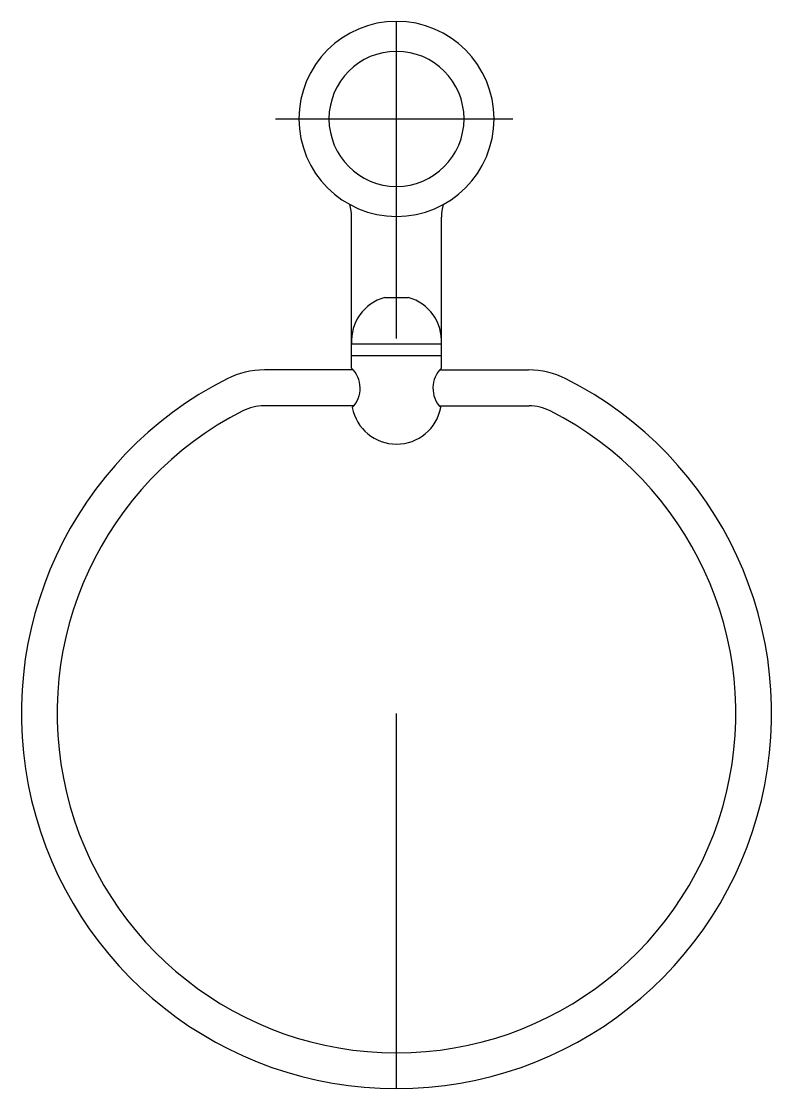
# Model space of a CAD drawing. Extents: x -0.805 to -0.605, y 349.914 to 350.199.
import ezdxf

# ---------------------------------------------------------------- set-up
doc = ezdxf.new("R2010")
doc.units = 0
doc.header["$LTSCALE"] = 0.2
doc.header["$MEASUREMENT"] = 0
doc.linetypes.add('AXES', pattern=[0.54, 0.3, -0.08, 0.08, -0.08])
doc.linetypes.add('CONTINU', pattern=[0])
doc.layers.get('0').update_dxf_attribs({"linetype": 'CONTINUOUS'})
doc.layers.add('DECA_EIXOS', color=5, linetype='AXES')

msp = doc.modelspace()

# ---------------------------------------------------------------- linework, layer by layer
at = {"linetype": 'CONTINU'}
for points in [[(-0.70526, 350.19873, 1), (-0.70526, 350.14673)], [(-0.70526, 350.14673, 1), (-0.70526, 350.19873)], [(-0.70526, 350.19073, 1), (-0.70526, 350.15473)], [(-0.70526, 350.15473, 1), (-0.70526, 350.19073)], [(-0.71726, 350.14657, 0.070786), (-0.71774, 350.14992)], [(-0.69279, 350.14992, 0.070788), (-0.69326, 350.14657)], [(-0.70841, 350.12513, 0.357459), (-0.71723, 350.11273)], [(-0.6933, 350.11273, 0.357463), (-0.70211, 350.12513)], [(-0.74047, 350.10583, 0.117631), (-0.7504, 350.10346)], [(-0.71705, 350.09578, 0.418546), (-0.71726, 350.10628)], [(-0.69326, 350.10628, 0.418548), (-0.69347, 350.09582)], [(-0.66012, 350.10346, 0.117631), (-0.67005, 350.10583)], [(-0.7504, 350.10346, 0.789505), (-0.70526, 349.91423)], [(-0.70526, 349.91423, 0.789505), (-0.66012, 350.10346)], [(-0.7406, 350.09623, 0.118302), (-0.74626, 350.09487)], [(-0.71705, 350.09578, 0.828545), (-0.69347, 350.09582)], [(-0.66426, 350.09487, 0.118302), (-0.66992, 350.09623)], [(-0.74626, 350.09487, 0.788694), (-0.70526, 349.92376)], [(-0.70526, 349.92376, 0.788694), (-0.66426, 350.09487)]]:
    msp.add_lwpolyline(points, format="xyb", dxfattribs=at)
for points in [[(-0.71726, 350.10963), (-0.71726, 350.14657)], [(-0.69326, 350.10963), (-0.69326, 350.14657)], [(-0.70841, 350.12513), (-0.70211, 350.12513)], [(-0.71723, 350.11273), (-0.69726, 350.11273)], [(-0.70526, 350.11273), (-0.6933, 350.11273)], [(-0.71726, 350.10628), (-0.71726, 350.10963)], [(-0.71726, 350.10963), (-0.69326, 350.10963)], [(-0.69326, 350.10628), (-0.69326, 350.10963)], [(-0.71683, 350.10583), (-0.74047, 350.10583)], [(-0.6937, 350.10583), (-0.67005, 350.10583)], [(-0.71665, 350.09623), (-0.7406, 350.09623)], [(-0.69384, 350.09623), (-0.69347, 350.09582)], [(-0.69384, 350.09623), (-0.66992, 350.09623)]]:
    msp.add_lwpolyline(points, dxfattribs=at)
at = {"layer": 'DECA_EIXOS'}
for points in [[(-0.70526, 349.91423), (-0.70526, 350.19873)], [(-0.73756, 350.17273), (-0.67424, 350.17273)]]:
    msp.add_lwpolyline(points, dxfattribs=at)

doc.saveas('drawing.dxf')
